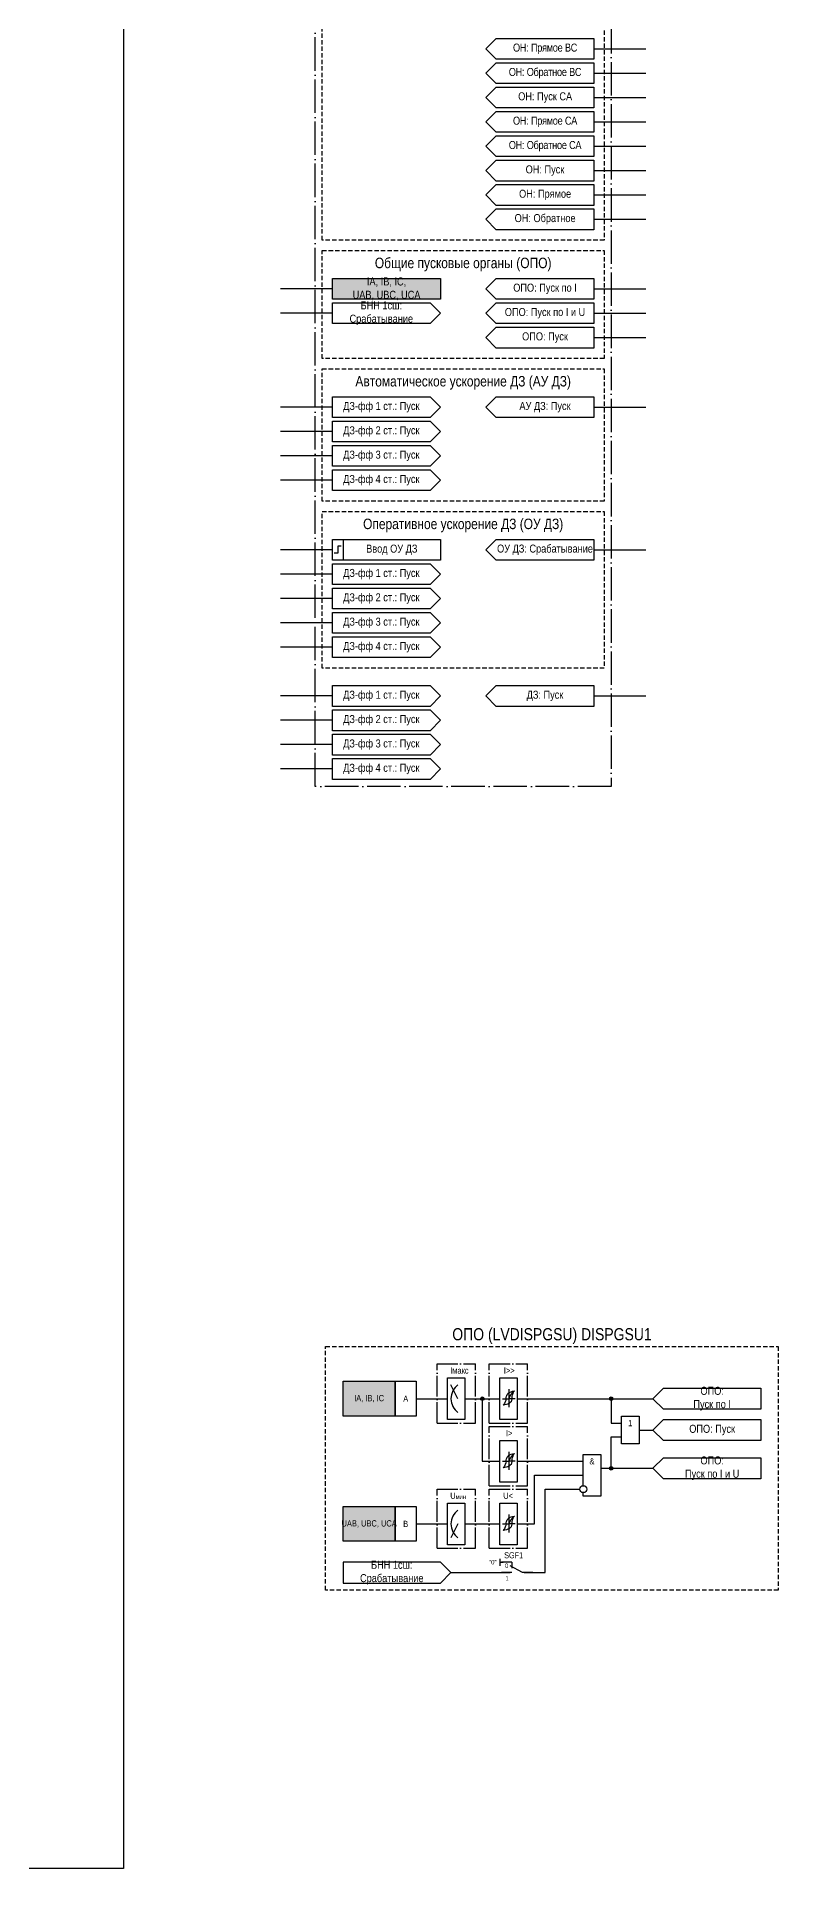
# Model space of a CAD drawing. Header units: millimetres. Extents: x -63 to 558, y -5 to 1115.
# Drawn here: x 345 to 558, y 0 to 526 of the extents above; entities that cross this region are included whole.
import ezdxf
from ezdxf.enums import TextEntityAlignment as Align

# ---------------------------------------------------------------- set-up
doc = ezdxf.new("R2010")
doc.units = ezdxf.units.MM
doc.linetypes.add('ACAD_ISO04W100', pattern=[30, 24, -3, 0, -3])
doc.linetypes.add('штриховая2', pattern=[0.375, 0.25, -0.125])
doc.layers.add('TEXT', color=7, linetype='Continuous', lineweight=25)
doc.layers.add('Основная', color=7, linetype='Continuous')
doc.styles.add('1.8_Gost_RD', font='ARIALN.TTF', dxfattribs={"height": 1.8})
doc.styles.add('2.5_Gost_RD', font='ARIALN.TTF', dxfattribs={"height": 2.5})
doc.styles.add('3.5_Gost_RD', font='ARIALN.TTF', dxfattribs={"height": 3.5})
doc.styles.add('Вывод', font='ARIALN.TTF', dxfattribs={"height": 2.5})
doc.styles.add('Компонент', font='ARIALN.TTF', dxfattribs={"height": 3.5})

# ---------------------------------------------------------------- blocks, each defined once
blk = doc.blocks.new('*U892')
at = {"layer": 'Основная', "linetype": 'ACAD_ISO04W100', "ltscale": 0.25}
for p, q in [((0, 0), (11, 0)), ((0, -17), (0, 0)), ((11, -17), (11, 0)), ((0, -17), (11, -17))]:
    blk.add_line(p, q, dxfattribs=at)
at = {"layer": 'Основная', "style": 'Компонент'}
blk.add_attdef('ОУ', text='', height=3.5, dxfattribs=at).set_placement((11, 0), align=Align.MIDDLE_CENTER)
blk = doc.blocks.new('Точка')
at = {"ltscale": 100}
h = blk.add_hatch(color=256, dxfattribs=at)
h.dxf.hatch_style = 1
edge = h.paths.add_edge_path()
edge.add_arc((0, 0), 0.5, 0, 360)
blk.add_circle((0, 0), 0.5, dxfattribs=at)
blk = doc.blocks.new('*U1028')
at = {"layer": 'Основная', "linetype": 'ACAD_ISO04W100', "ltscale": 0.25}
for p, q in [((0, 0), (11, 0)), ((0, -17), (0, 0)), ((11, -17), (11, 0)), ((0, -17), (11, -17))]:
    blk.add_line(p, q, dxfattribs=at)
at = {"layer": 'Основная', "style": 'Компонент'}
blk.add_attdef('ОУ', text='', height=3.5, dxfattribs=at).set_placement((11, 0), align=Align.MIDDLE_CENTER)
blk = doc.blocks.new('*U958')
at = {"layer": 'Основная', "color": 0}
blk.add_line((0, 0), (7, 4), dxfattribs=at)
at = {"layer": 'Основная', "ltscale": 0.35}
blk.add_line((6, 6), (6, 2.5), dxfattribs=at)
blk = doc.blocks.new('*U994')
at = {"layer": 'Основная', "color": 0}
for p, q in [((-3, 6), (-9, 6)), ((-3, 0), (-9, 0)), ((9, 0), (3, 0))]:
    blk.add_line(p, q, dxfattribs=at)
at = {"layer": 'Основная', "ltscale": 0.25, "xscale": -1}
blk.add_blockref('*U958', (3, 0), dxfattribs=at)
at = {"layer": 'Основная'}
for tag, height, style, p in [('ОУ', 3.5, 'Компонент', (-2, 10)), ('В1', 2.5, 'Вывод', (-14, 6)), ('В2', 2.5, 'Вывод', (-6, 4)), ('В3', 2.5, 'Вывод', (-6, 4))]:
    blk.add_attdef(tag, text='', height=height, dxfattribs=dict(at, style=style)).set_placement(p, align=Align.MIDDLE_CENTER)

msp = doc.modelspace()

# ---------------------------------------------------------------- hatches: boundary and pattern name
at = {"ltscale": 100, "true_color": 0xf7941d}
h = msp.add_hatch(color=30, dxfattribs=at)
h.dxf.hatch_style = 1
h.paths.add_polyline_path([(430, 457), (461, 457), (461, 451), (430, 451)])
h = msp.add_hatch(color=30, dxfattribs=at)
h.dxf.hatch_style = 1
h.paths.add_polyline_path([(433, 140), (448, 140), (448, 130), (433, 130)])
h = msp.add_hatch(color=30, dxfattribs=at)
h.dxf.hatch_style = 1
h.paths.add_polyline_path([(433, 104), (448, 104), (448, 94), (433, 94)])

# ---------------------------------------------------------------- linework, layer by layer
at = {"ltscale": 100}
for p, q in [((505, 523), (520, 523)), ((505, 516), (520, 516)), ((505, 509), (520, 509)), ((505, 502), (520, 502)), ((505, 495), (520, 495)), ((505, 488), (520, 488)), ((505, 481), (520, 481)), ((505, 474), (520, 474)), ((430, 454), (415, 454)), ((505, 454), (520, 454)), ((430, 447), (415, 447)), ((505, 447), (520, 447)), ((505, 440), (520, 440)), ((430, 420), (415, 420)), ((505, 420), (520, 420)), ((430, 413), (415, 413)), ((430, 406), (415, 406)), ((430, 399), (415, 399)), ((430, 379), (415, 379)), ((505, 379), (520, 379)), ((430, 372), (415, 372)), ((430, 365), (415, 365)), ((430, 358), (415, 358)), ((430, 351), (415, 351)), ((430, 337), (415, 337)), ((505, 337), (520, 337)), ((430, 330), (415, 330)), ((430, 323), (415, 323)), ((430, 316), (415, 316)), ((478, 89), (478, 87)), ((478, 88), (479, 88))]:
    msp.add_line(p, q, dxfattribs=at)
at = {"color": 7, "ltscale": 100}
for p, q in [((466, 135), (464, 139)), ((478.79, 135), (480.6, 135)), ((482.42, 135), (480.6, 135)), ((478.79, 117), (480.6, 117)), ((482.42, 117), (480.6, 117)), ((466, 99), (464, 95)), ((478.79, 99), (480.6, 99)), ((482.42, 99), (480.6, 99))]:
    msp.add_line(p, q, dxfattribs=at)
for p, q in [((480.6, 137.72), (480.6, 132.52)), ((480.6, 119.72), (480.6, 114.52)), ((480.6, 101.72), (480.6, 96.52))]:
    msp.add_line(p, q)
at = {"color": 3, "ltscale": 100}
msp.add_lwpolyline([(0, 1100), (370, 1100), (370, 0), (0, 0)], close=True, dxfattribs=at)
at = {"color": 251, "linetype": 'ACAD_ISO04W100', "lineweight": 30, "ltscale": 0.4, "true_color": 0x58595b}
msp.add_lwpolyline([(425, 1100), (510, 1100), (510, 311), (425, 311)], close=True, dxfattribs=at)
at = {"linetype": 'штриховая2', "ltscale": 5}
for points in [[(427, 562), (508, 562), (508, 468), (427, 468)], [(427, 465), (508, 465), (508, 434), (427, 434)], [(427, 431), (508, 431), (508, 393), (427, 393)], [(427, 390), (508, 390), (508, 345), (427, 345)], [(428, 150), (558, 150), (558, 80), (428, 80)]]:
    msp.add_lwpolyline(points, close=True, dxfattribs=at)
at = {"ltscale": 100}
for points in [[(477, 526), (505, 526), (505, 520), (477, 520), (474, 523)], [(477, 519), (505, 519), (505, 513), (477, 513), (474, 516)], [(477, 512), (505, 512), (505, 506), (477, 506), (474, 509)], [(477, 505), (505, 505), (505, 499), (477, 499), (474, 502)], [(477, 498), (505, 498), (505, 492), (477, 492), (474, 495)], [(477, 491), (505, 491), (505, 485), (477, 485), (474, 488)], [(477, 484), (505, 484), (505, 478), (477, 478), (474, 481)], [(477, 477), (505, 477), (505, 471), (477, 471), (474, 474)], [(430, 457), (461, 457), (461, 451), (430, 451)], [(505, 451), (477, 451), (474, 454), (477, 457), (505, 457)], [(505, 444), (477, 444), (474, 447), (477, 450), (505, 450)], [(505, 437), (477, 437), (474, 440), (477, 443), (505, 443)], [(505, 417), (477, 417), (474, 420), (477, 423), (505, 423)], [(430, 382), (433, 382), (433, 376), (430, 376)], [(430, 382), (461, 382), (461, 376), (430, 376)], [(505, 376), (477, 376), (474, 379), (477, 382), (505, 382)], [(505, 334), (477, 334), (474, 337), (477, 340), (505, 340)], [(433, 140), (448, 140), (448, 130), (433, 130)], [(448, 140), (454, 140), (454, 130), (448, 130)], [(463, 141), (468, 141), (468, 129), (463, 129)], [(478, 141), (483, 141), (483, 129), (478, 129)], [(553, 138), (553, 132), (525, 132), (522, 135), (525, 138)], [(513, 130), (518, 130), (518, 122), (513, 122)], [(553, 129), (553, 123), (525, 123), (522, 126), (525, 129)], [(478, 123), (483, 123), (483, 111), (478, 111)], [(553, 118), (553, 112), (525, 112), (522, 115), (525, 118)], [(433, 104), (448, 104), (448, 94), (433, 94)], [(448, 104), (454, 104), (454, 94), (448, 94)], [(463, 105), (468, 105), (468, 93), (463, 93)], [(478, 105), (483, 105), (483, 93), (478, 93)]]:
    msp.add_lwpolyline(points, close=True, dxfattribs=at)
for points in [[(430, 450), (458, 450), (461, 447), (458, 444), (430, 444), (430, 450)], [(430, 423), (458, 423), (461, 420), (458, 417), (430, 417), (430, 423)], [(430, 416), (458, 416), (461, 413), (458, 410), (430, 410), (430, 416)], [(430, 409), (458, 409), (461, 406), (458, 403), (430, 403), (430, 409)], [(430, 402), (458, 402), (461, 399), (458, 396), (430, 396), (430, 402)], [(430, 375), (458, 375), (461, 372), (458, 369), (430, 369), (430, 375)], [(430, 368), (458, 368), (461, 365), (458, 362), (430, 362), (430, 368)], [(430, 361), (458, 361), (461, 358), (458, 355), (430, 355), (430, 361)], [(430, 354), (458, 354), (461, 351), (458, 348), (430, 348), (430, 354)], [(430, 340), (458, 340), (461, 337), (458, 334), (430, 334), (430, 340)], [(430, 333), (458, 333), (461, 330), (458, 327), (430, 327), (430, 333)], [(430, 326), (458, 326), (461, 323), (458, 320), (430, 320), (430, 326)], [(430, 319), (458, 319), (461, 316), (458, 313), (430, 313), (430, 319)], [(454, 135), (463, 135)], [(468, 135), (478, 135)], [(468, 135), (473, 135), (473, 117), (478, 117)], [(483, 135), (508, 135)], [(507, 135), (522, 135)], [(507, 135), (510, 135), (510, 128), (513, 128)], [(507, 115), (510, 115), (510, 124), (513, 124)], [(518, 126), (522, 126)], [(483, 117), (502, 117)], [(502, 110), (502, 119), (507, 119), (507, 107), (502, 107), (502, 108)], [(483, 99), (488, 99), (488, 113), (502, 113)], [(507, 115), (522, 115)], [(485, 85), (491, 85), (491, 109), (501, 109)], [(454, 99), (463, 99)], [(468, 99), (478, 99)], [(464, 85), (461, 88), (433, 88), (433, 82), (461, 82), (464, 85)], [(464, 85), (481, 85)]]:
    msp.add_lwpolyline(points, dxfattribs=at)
at = {"lineweight": 30, "ltscale": 100}
msp.add_lwpolyline([(432.5, 380), (431.5, 380), (431.5, 378), (430.5, 378)], dxfattribs=at)
at = {"ltscale": 100}
msp.add_circle((502, 109), 1, dxfattribs=at)
at = {"color": 7, "ltscale": 100}
for centre in [(469, 135), (469, 99)]:
    msp.add_arc(centre, 5, 126.8699, 233.1301, dxfattribs=at)
for points in [[(479.8, 134.92), (479.95, 135.71), (480.44, 136.54), (482.2, 137.26)], [(480.6, 135), (481, 135.72), (481.47, 136.6), (482.2, 137.26)], [(481.48, 134.92), (481.6, 135.71), (481.81, 136.54), (482.2, 137.26)], [(479.8, 134.92), (479.6, 134.13), (479, 133.12)], [(481.48, 134.92), (481.25, 134.13), (480.76, 133.67), (479, 133.12)], [(479.8, 116.92), (479.6, 116.13), (479, 115.12)], [(481.48, 116.92), (481.25, 116.13), (480.76, 115.67), (479, 115.12)], [(479.8, 116.92), (479.95, 117.71), (480.44, 118.54), (482.2, 119.26)], [(480.6, 117), (481, 117.72), (481.47, 118.6), (482.2, 119.26)], [(481.48, 116.92), (481.6, 117.71), (481.81, 118.54), (482.2, 119.26)], [(479.8, 98.92), (479.95, 99.71), (480.44, 100.54), (482.2, 101.26)], [(480.6, 99), (481, 99.72), (481.47, 100.6), (482.2, 101.26)], [(481.48, 98.92), (481.6, 99.71), (481.81, 100.54), (482.2, 101.26)], [(479.8, 98.92), (479.6, 98.13), (479, 97.12)], [(481.48, 98.92), (481.25, 98.13), (480.76, 97.67), (479, 97.12)]]:
    msp.add_spline(points, degree=3)

# ---------------------------------------------------------------- block references
at = {"ltscale": 100}
for p in [(473, 135), (510, 135), (510, 115)]:
    msp.add_blockref('Точка', p, dxfattribs=at)
at = {"layer": 'Основная', "ltscale": 0.25}
for name, p in [('*U892', (460, 145)), ('*U892', (475, 145)), ('*U892', (475, 127)), ('*U892', (460, 109)), ('*U1028', (475, 109))]:
    msp.add_blockref(name, p, dxfattribs=at)
ref = msp.add_blockref('*U994', (483, 85), dxfattribs=dict(at, xscale=0.5, yscale=0.5, zscale=0.5))
ref.add_attrib('ОУ', 'SGF1', dxfattribs={"height": 1.75, "style": 'Компонент'}).set_placement((482, 90), align=Align.MIDDLE_CENTER)
ref.add_attrib('В1', '"0"', dxfattribs={"height": 1.25, "style": 'Вывод'}).set_placement((476, 88), align=Align.MIDDLE_CENTER)
ref.add_attrib('В2', '0', dxfattribs={"height": 1.25, "style": 'Вывод'}).set_placement((480, 87), align=Align.MIDDLE_CENTER)

# ---------------------------------------------------------------- texts
at = {"ltscale": 100, "attachment_point": 5}
for s, insert, char_height, width, style in [('{\\T0.95;ОН: Обратное ВС}', (491, 516), 2.3, 28, '2.5_Gost_RD'), ('IA, IB, IC', (440.5, 135), 1.8, 15, '1.8_Gost_RD'), ('А', (451, 135), 1.8, 6, '1.8_Gost_RD'), ('1', (515.5, 128), 1.8, 5, '2.5_Gost_RD'), ('&', (504.5, 117), 1.8, 5, '2.5_Gost_RD'), ('UAB, UBC, UCA', (440.5, 99), 1.8, 15, '1.8_Gost_RD'), ('В', (451, 99), 1.8, 6, '1.8_Gost_RD')]:
    msp.add_mtext(s, dxfattribs=dict(at, insert=insert, char_height=char_height, width=width, style=style))
at = {"color": 30, "ltscale": 100, "true_color": 0xf7941d, "char_height": 3, "width": 81, "attachment_point": 5, "style": '3.5_Gost_RD'}
for s, insert in [('Общие пусковые органы (ОПО)', (467.5, 461)), ('Автоматическое ускорение ДЗ (АУ ДЗ)', (467.5, 427)), ('Оперативное ускорение ДЗ (ОУ ДЗ)', (467.5, 386))]:
    msp.add_mtext(s, dxfattribs=dict(at, insert=insert))
at = {"color": 30, "ltscale": 100, "insert": (493, 153), "char_height": 3.5, "width": 130, "attachment_point": 5, "style": '3.5_Gost_RD'}
msp.add_mtext('ОПО (LVDISPGSU) {\\C6;DISPGSU1}', dxfattribs=at)
at = {"color": 7, "ltscale": 100, "char_height": 1.8, "attachment_point": 1, "style": '1.8_Gost_RD'}
for s, width, insert in [('\\pi2.78586;Iмакс', 11, (461, 144)), ('\\pi4.16535;I>>', 11, (475, 144)), ('\\pi4.7676;I>', 11, (475, 126)), ('\\pi2.78586;U{\\H0.66667x;мин}', 11, (461, 108)), ('U<', 4, (479, 108))]:
    msp.add_mtext_dynamic_manual_height_columns(s, width=width, gutter_width=17.5, heights=[0], dxfattribs=dict(at, insert=insert))
at = {"ltscale": 100, "insert": (479.64, 84), "char_height": 1.25, "attachment_point": 1, "style": '3.5_Gost_RD'}
msp.add_mtext_dynamic_manual_height_columns('1', width=2, gutter_width=17.5, heights=[0], dxfattribs=at)
at = {"layer": 'TEXT', "ltscale": 100, "char_height": 2.3, "attachment_point": 5, "style": '2.5_Gost_RD'}
for s, insert, width in [('{\\T0.95;ОН: Прямое ВС}', (491, 523), 28), ('ОН: Пуск С{\\T0.95;А}', (491, 509), 28), ('{\\T0.95;ОН: Прямое СА}', (491, 502), 28), ('{\\T0.95;ОН: Обратное СА}', (491, 495), 28), ('ОН: Пуск', (491, 488), 27.874), ('ОН: Прямое', (491.03, 481), 27.937), ('ОН: Обратное', (491.03, 474), 27.937), ('IA, IB, IC,\\PUAB, UBC, UCA', (445.5, 454), 31), ('ОПО: Пуск по I', (491, 454), 28), ('БНН 1сш: Срабатывание', (444, 447), 28), ('ОПО: Пуск по I и U', (491, 447), 28), ('ОПО: Пуск', (491, 440), 28), ('ДЗ-фф 1 ст.: Пуск', (444, 420), 28), ('АУ ДЗ: Пуск', (491, 420), 28), ('ДЗ-фф 2 ст.: Пуск', (444, 413), 28), ('ДЗ-фф 3 ст.: Пуск', (444, 406), 28), ('ДЗ-фф 4 ст.: Пуск', (444, 399), 28), ('Ввод ОУ ДЗ', (447, 379), 28), ('ОУ ДЗ: Срабатывание', (491, 379), 28), ('ДЗ-фф 1 ст.: Пуск', (444, 372), 28), ('ДЗ-фф 2 ст.: Пуск', (444, 365), 28), ('ДЗ-фф 3 ст.: Пуск', (444, 358), 28), ('ДЗ-фф 4 ст.: Пуск', (444, 351), 28), ('ДЗ-фф 1 ст.: Пуск', (444, 337), 28), ('ДЗ: Пуск', (491, 337), 28), ('ДЗ-фф 2 ст.: Пуск', (444, 330), 28), ('ДЗ-фф 3 ст.: Пуск', (444, 323), 28), ('ДЗ-фф 4 ст.: Пуск', (444, 316), 28), ('ОПО: \\PПуск по I', (539, 135), 28), ('ОПО: Пуск', (539, 126), 28), ('ОПО: \\PПуск по I и U', (539, 115), 28)]:
    msp.add_mtext(s, dxfattribs=dict(at, insert=insert, width=width))
at = {"layer": 'TEXT', "color": 0, "ltscale": 100, "insert": (447, 85), "char_height": 2.3, "width": 28, "attachment_point": 5, "style": '2.5_Gost_RD'}
msp.add_mtext('{\\C256;БНН 1сш: Срабатывание}', dxfattribs=at)

doc.saveas('drawing.dxf')
